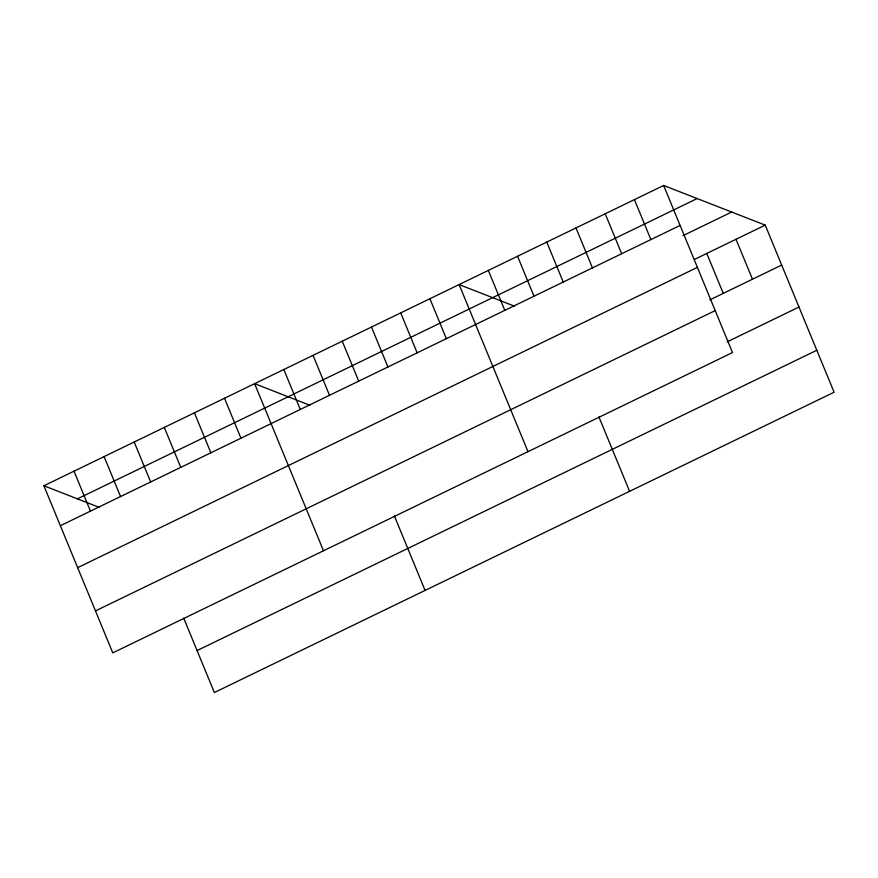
<?xml version="1.0" encoding="UTF-8"?>
<svg xmlns="http://www.w3.org/2000/svg" width="878" height="878" viewBox="0 0 878 878"><rect width="100%" height="100%" fill="white"/><g stroke="black" fill="none" stroke-linecap="round" stroke-linejoin="round"><path stroke-width="1.32" d="M663.636 185.467L732.504 352.572L112.779 652.87L43.9 485.775L663.636 185.467L765.221 225.13L834.1 392.225L214.364 692.533L183.711 618.145M77.429 498.858L697.154 198.56M60.362 525.713L680.099 225.416M683.007 235.633L731.703 212.037M694.619 259.339L765.221 225.13M77.659 567.671L697.395 267.373M709.863 299.87L781.683 265.068M95.482 610.912L715.208 310.614M727.16 341.838L798.98 307.037M197.067 650.565L816.803 350.267M514.519 306.192L459.117 284.571L527.996 451.676M310.011 405.296L254.609 383.664L323.488 550.769M43.9 485.775L99.302 507.396M736.005 239.288L752.468 279.226M706.79 253.446L723.252 293.384M634.421 199.624L650.883 239.573M605.205 213.782L621.668 253.731M575.99 227.94L592.452 267.878M546.764 242.098L563.237 282.036M598.928 416.94L629.592 491.329M517.548 256.255L534.011 296.193M488.333 270.413L504.795 310.351M429.902 298.729L446.364 338.667M400.686 312.886L417.149 352.824M371.471 327.044L387.933 366.982M342.255 341.202L358.718 381.14M394.42 516.034L425.073 590.422M313.04 355.36L329.502 395.298M283.824 369.506L300.287 409.455M224.505 398.25L240.967 438.199M194.411 412.836L210.874 452.785M164.307 427.421L180.769 467.37M134.202 442.007L150.665 481.956M104.098 456.593L120.56 496.542M74.004 471.179L90.467 511.128"/></g></svg>
